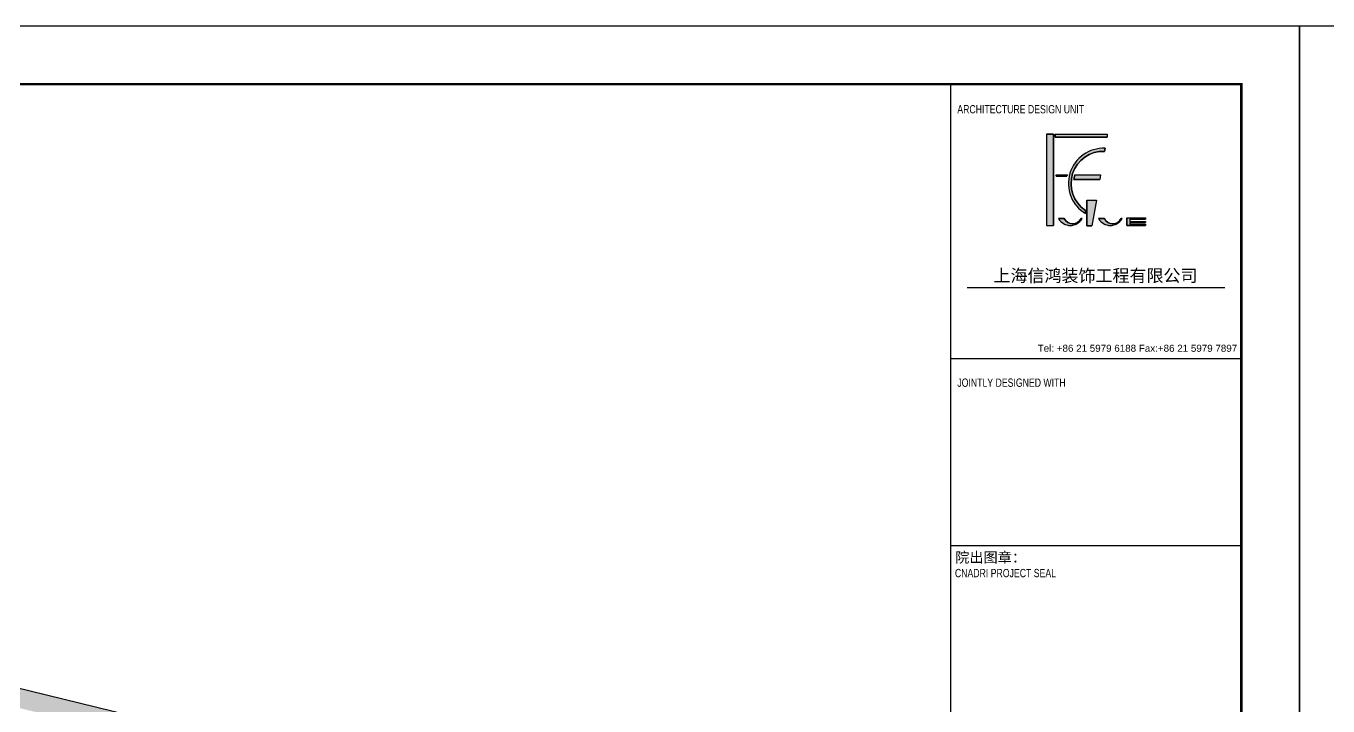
# Model space of a CAD drawing. Header units: millimetres. Extents: x 346472 to 732256, y -34068 to -15883.
# Drawn here: x 436074 to 449642, y -22965 to -15883 of the extents above; entities that cross this region are included whole.
import ezdxf

# ---------------------------------------------------------------- set-up
doc = ezdxf.new("R2010")
doc.units = ezdxf.units.MM
doc.header["$LTSCALE"] = 7
for name, color, linetype in [('WALL', 7, 'Continuous'), ('walls', 7, 'Continuous'), ('图框', 9, 'Continuous')]:
    doc.layers.add(name, color=color, linetype=linetype)
doc.styles.add('ARIAL', font='Arial.ttf')
doc.styles.add('FUGUE', font='Arial.ttf')
doc.styles.add('图签-黑体', font='')
doc.styles.get('图签-黑体').set_extended_font_data('SimHei')

msp = doc.modelspace()

# ---------------------------------------------------------------- hatches: boundary and pattern name
at = {"layer": 'walls', "true_color": 0x939598}
h = msp.add_hatch(color=252, dxfattribs=at)
h.dxf.hatch_style = 1
h.paths.add_polyline_path([(428342.7, -18896.8), (428065.1, -18999), (428746.5, -21268), (429037.3, -28262.2), (429237.1, -28253.7), (428946.4, -21259.7), (434073.8, -22514.6), (434073.8, -22308.7), (428993.9, -21065.4)])
h.paths.add_polyline_path([(434073.8, -22308.7), (434073.8, -22514.6), (440966.6, -24201.6), (440829.6, -24761.5), (440810.9, -24837.8), (440908, -24861.6), (441005.1, -24885.4), (441208.4, -24054.9)])
h.paths.add_polyline_path([(440761.5, -25881), (440798.3, -25730.5), (440604, -25682.9), (440519.6, -26027.7), (442909.1, -26612.5), (442377.8, -28783.8), (442585.3, -28783.8), (443155.3, -26472.1)])
h.paths.add_polyline_path([(442585.3, -28783.8), (442377.8, -28783.8), (442337.3, -28949.2), (442532.4, -28998.3)])
h.paths.add_polyline_path([(442337.9, -28949.4), (442315.7, -29037.5), (442292.1, -29133.7), (442291, -29138), (443694.5, -29486.6), (443745.1, -29303.4)])
at = {"layer": '图框'}
for points in [[(446782.9, -17008.7), (446708.9, -17008.7), (446708.9, -17959.7), (446782.9, -17959.7)], [(446800, -17041.1), (447342.1, -17041.1), (447342.1, -17008.7), (446800, -17008.7)], [(447314.9, -17188.5), (447321.2, -17156.7, 0.780601), (447115.8, -17836.7), (447115.8, -17804, -0.7611328)], [(446808.5, -17447.3), (446922.3, -17447.3), (446926.7, -17431.5), (446808.5, -17431.5)], [(446993.8, -17482.1), (447264.8, -17482.1), (447273.6, -17431.5), (447003.8, -17431.5)], [(447128.2, -17696.9), (447128.2, -17965.7), (447181.8, -17965.7), (447228.9, -17696.9)], [(447079.1, -17888.7), (447070, -17888.7, -0.607934), (446894.7, -17888.7), (446834.6, -17888.7, 0.5844925), (447079.1, -17888.7)], [(447496.4, -17888.7), (447487.3, -17888.7, -0.607934), (447312, -17888.7), (447251.8, -17888.7, 0.5844925), (447496.4, -17888.7)], [(447577.2, -17895.1), (447739.5, -17895.1), (447739.5, -17881.6), (447545.8, -17881.6), (447545.8, -17959), (447739.5, -17959), (447739.5, -17947.8), (447577.2, -17947.8), (447577.2, -17928.9), (447739.5, -17928.9), (447739.5, -17917.6), (447577.2, -17917.6)]]:
    msp.add_hatch(color=251, dxfattribs=at).paths.add_polyline_path(points, flags=0)

# ---------------------------------------------------------------- linework, layer by layer
at = {"layer": 'WALL'}
msp.add_lwpolyline([(428993.9, -21065.4), (441208.4, -24054.9)], dxfattribs=at)
at = {"layer": '图框', "color": 251}
for p, q in [((445708.7, -16489.1), (445708.7, -33462)), ((445881.9, -18604.9), (448566.4, -18604.9)), ((445708.7, -19346.8), (448739.6, -19346.8)), ((445708.7, -21295.2), (448739.6, -21295.2))]:
    msp.add_line(p, q, dxfattribs=at)
at = {"layer": '图框', "color": 251, "linetype": 'Continuous'}
for p, q in [((446708.9, -17008.7), (446708.9, -17959.7)), ((446708.9, -17008.7), (446782.9, -17008.7)), ((446782.9, -17008.7), (446782.9, -17959.7)), ((446800, -17008.7), (446800, -17041.1)), ((446800, -17008.7), (447342.1, -17008.7)), ((446800, -17041.1), (447342.1, -17041.1)), ((447342.1, -17008.7), (447342.1, -17041.1)), ((447321.2, -17156.7), (447314.9, -17188.5)), ((446808.5, -17431.5), (446808.5, -17447.3)), ((446808.5, -17431.5), (446926.7, -17431.5)), ((446808.5, -17447.3), (446922.3, -17447.3)), ((446926.7, -17431.5), (446922.3, -17447.3)), ((447003.8, -17431.5), (446993.8, -17482.1)), ((446993.8, -17482.1), (447264.8, -17482.1)), ((447003.8, -17431.5), (447273.6, -17431.5)), ((447273.6, -17431.5), (447264.8, -17482.1)), ((447128.2, -17696.9), (447128.2, -17965.7)), ((447128.2, -17696.9), (447228.9, -17696.9)), ((447228.9, -17696.9), (447181.8, -17965.7)), ((446834.6, -17888.7), (446894.7, -17888.7)), ((447070, -17888.7), (447079.1, -17888.7)), ((447115.8, -17804), (447115.8, -17836.7)), ((447251.8, -17888.7), (447312, -17888.7)), ((447487.3, -17888.7), (447496.4, -17888.7)), ((447545.8, -17881.6), (447545.8, -17959)), ((447545.8, -17881.6), (447739.5, -17881.6)), ((447577.2, -17895.1), (447577.2, -17917.6)), ((447577.2, -17895.1), (447739.5, -17895.1)), ((447739.5, -17881.6), (447739.5, -17895.1)), ((446708.9, -17959.7), (446782.9, -17959.7)), ((447128.2, -17965.7), (447181.8, -17965.7)), ((447545.8, -17959), (447739.5, -17959)), ((447577.2, -17917.6), (447739.5, -17917.6)), ((447577.2, -17928.9), (447577.2, -17947.8)), ((447577.2, -17928.9), (447739.5, -17928.9)), ((447577.2, -17947.8), (447739.5, -17947.8)), ((447739.5, -17917.6), (447739.5, -17928.9)), ((447739.5, -17947.8), (447739.5, -17959))]:
    msp.add_line(p, q, dxfattribs=at)
at = {"layer": '图框', "color": 251}
for points in [[(423626.7, -34068.2), (449345.8, -34068.2), (449345.8, -15882.9), (423626.7, -15882.9)], [(449345.8, -34068.2), (475064.9, -34068.2), (475064.9, -15882.9), (449345.8, -15882.9)]]:
    msp.add_lwpolyline(points, close=True, dxfattribs=at)
at = {"layer": '图框', "color": 251, "const_width": 26}
msp.add_lwpolyline([(424925.6, -16489.1), (448739.6, -16489.1), (448739.6, -33462), (424925.6, -33462)], close=True, dxfattribs=at)
at = {"layer": '图框', "color": 251, "linetype": 'Continuous'}
for points in [[(446782.9, -17008.7), (446708.9, -17008.7), (446708.9, -17959.7), (446782.9, -17959.7)], [(446800, -17041.1), (446800, -17008.7), (447342.1, -17008.7), (447342.1, -17041.1)], [(446808.5, -17447.3), (446808.5, -17431.5), (446926.7, -17431.5), (446922.3, -17447.3)], [(446993.8, -17482.1), (447003.8, -17431.5), (447273.6, -17431.5), (447264.8, -17482.1)], [(447128.2, -17696.9), (447228.9, -17696.9), (447181.8, -17965.7), (447128.2, -17965.7)], [(447577.2, -17895.1), (447577.2, -17917.6), (447739.5, -17917.6), (447739.5, -17928.9), (447577.2, -17928.9), (447577.2, -17947.8), (447739.5, -17947.8), (447739.5, -17959), (447545.8, -17959), (447545.8, -17881.6), (447739.5, -17881.6), (447739.5, -17895.1)]]:
    msp.add_lwpolyline(points, close=True, dxfattribs=at)
for points in [[(447314.9, -17188.5), (447321.2, -17156.7, 0.780601), (447115.8, -17836.7), (447115.8, -17804, -0.7611328)], [(447079.1, -17888.7), (447070, -17888.7, -0.607934), (446894.7, -17888.7), (446834.6, -17888.7, 0.5844925), (447079.1, -17888.7)], [(447496.4, -17888.7), (447487.3, -17888.7, -0.607934), (447312, -17888.7), (447251.8, -17888.7, 0.5844925), (447496.4, -17888.7)]]:
    msp.add_lwpolyline(points, format="xyb", close=True, dxfattribs=at)
for centre, radius, start, end in [((447303.6, -17522.4), 366.1, 87.24681, 239.14934), ((447300.4, -17523.8), 335.6, 87.52104, 236.62485), ((446956.8, -17819.8), 140.3, 209.39136, 330.61523), ((446982.4, -17843.3), 98.7, 207.40632, 332.59368), ((447374.1, -17819.8), 140.3, 209.39136, 330.61523), ((447399.6, -17843.3), 98.7, 207.40632, 332.59368)]:
    msp.add_arc(centre, radius, start, end, dxfattribs=at)

# ---------------------------------------------------------------- texts
at = {"layer": '图框', "color": 251, "style": 'ARIAL', "width": 0.75}
for s, p in [('ARCHITECTURE DESIGN UNIT', (445779.9, -16792.6)), ('JOINTLY DESIGNED WITH', (445779.9, -19641.1)), ('CNADRI PROJECT SEAL', (445754.7, -21624.6))]:
    msp.add_text(s, height=86.596, dxfattribs=at).set_placement(p)
at = {"layer": '图框', "color": 251, "style": '图签-黑体'}
msp.add_text('院出图章：', height=108.25, dxfattribs=at).set_placement((445757.7, -21472.1))
at = {"layer": '图框', "color": 251, "insert": (447219.7, -18490), "char_height": 129.895, "width": 3030.873, "attachment_point": 5, "line_spacing_factor": 0.66852, "style": 'FUGUE'}
msp.add_mtext('{\\fSimSun|b0|i0|c134|p2;上海信鸿装饰工程有限公司}', dxfattribs=at)
at = {"layer": '图框', "color": 251, "insert": (446617.7, -19277.1), "char_height": 132.56, "attachment_point": 7, "line_spacing_factor": 0.66852, "style": 'FUGUE'}
msp.add_mtext('{\\H0.55168x;\\C7;Tel: +86 21 5979 6188 Fax:+86 21 5979 7897}', dxfattribs=at)

doc.saveas('drawing.dxf')
